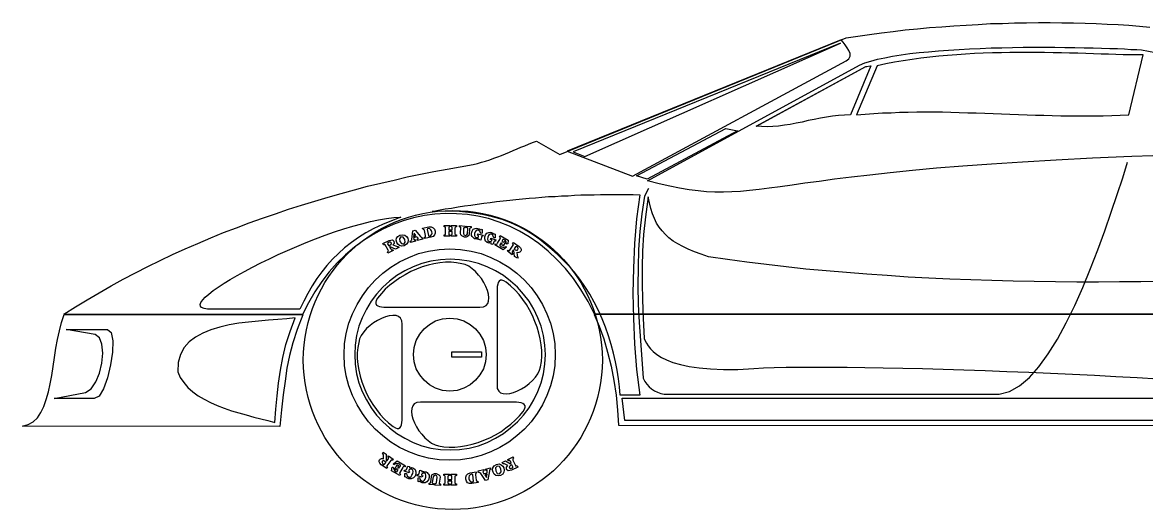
# Model space of a CAD drawing. Extents: x 2254 to 5504, y 14760 to 15634.
# Drawn here: x 2254 to 4270, y 14760 to 15634 of the extents above; entities that cross this region are included whole.
import ezdxf

# ---------------------------------------------------------------- set-up
doc = ezdxf.new("R2010")
doc.units = 0
doc.header["$LTSCALE"] = 100
doc.header["$MEASUREMENT"] = 0
doc.layers.add('LX-CAR', color=6, linetype='CONTINUOUS')

msp = doc.modelspace()

# ---------------------------------------------------------------- linework, layer by layer
at = {"layer": 'LX-CAR'}
for points in [[(2328.1305, 15110.4895), (2349.0855, 15123.904), (2370.057, 15136.477), (2391.4245, 15149.0665), (2412.8085, 15161.227), (2434.6215, 15173.3875), (2456.418, 15184.7065), (2478.6435, 15196.0255), (2500.8525, 15206.9155), (2523.078, 15217.4095), (2545.716, 15227.887), (2568.354, 15237.523), (2591.421, 15247.1755), (2614.488, 15256.8115), (2637.5385, 15265.6225), (2660.6055, 15274.417), (2684.085, 15282.8155), (2707.5645, 15290.7685), (2731.044, 15298.738), (2754.5235, 15306.295), (2777.9865, 15313.423), (2801.895, 15320.5345), (2825.3745, 15327.25), (2849.2665, 15333.5365), (2872.746, 15339.823), (2896.6545, 15345.697), (2920.5465, 15351.142), (2944.026, 15356.6035), (2967.918, 15361.636), (2991.3975, 15366.2395), (3015.306, 15370.8595), (3038.7855, 15375.0505), (3062.2485, 15379.2415), (3069.8055, 15380.9245), (3077.346, 15383.02), (3084.474, 15385.1155), (3092.031, 15387.6235), (3099.159, 15390.148), (3106.287, 15392.656), (3112.986, 15395.164), (3120.114, 15398.101), (3127.242, 15401.038), (3133.9575, 15403.975), (3141.0855, 15406.912), (3147.7845, 15409.849), (3154.9125, 15412.357), (3161.628, 15415.294), (3168.756, 15418.231), (3175.884, 15420.739), (3217.3815, 15396.847), (3730.977, 15606.067), (3751.9485, 15609.4165), (3772.9035, 15612.3535), (3794.2875, 15615.2905), (3815.6715, 15617.7985), (3837.0555, 15620.323), (3858.852, 15622.4185), (3880.665, 15624.514), (3902.4615, 15626.1805), (3924.2415, 15627.8635), (3946.0545, 15629.1175), (3967.851, 15630.3715), (3989.6475, 15631.642), (4011.4605, 15632.0545), (4032.8445, 15632.896), (4054.641, 15633.3085), (4076.025, 15633.7375), (4096.98, 15633.7375), (4117.9515, 15633.3085), (4138.9065, 15632.896), (4159.449, 15632.4835), (4179.579, 15631.642), (4199.28, 15630.8005), (4218.9975, 15629.959), (4238.286, 15628.705), (4257.1455, 15627.022), (4275.5925, 15625.3555)], [(3230.796, 15402.721), (3347.781, 15357.8575), (3730.977, 15564.982), (3736.0095, 15568.744), (3738.105, 15573.364), (3738.105, 15577.9675), (3736.0095, 15583.429), (3733.0725, 15588.445), (3729.3105, 15593.4775), (3725.532, 15598.51), (3722.1825, 15602.701), (3230.796, 15402.721)], [(3262.245, 15393.4975), (3720.9285, 15596.8435), (3241.29, 15401.467), (3262.245, 15393.4975)], [(3374.61, 15349.888), (3754.8855, 15557.425), (3764.5215, 15561.2035), (3775.428, 15564.553), (3787.1595, 15567.9025), (3800.1615, 15570.427), (3814.4175, 15573.364), (3829.515, 15575.872), (3845.025, 15577.9675), (3861.789, 15579.6505), (3878.982, 15581.3335), (3896.5875, 15583), (3914.622, 15584.254), (3933.465, 15585.5245), (3952.341, 15586.3495), (3971.6295, 15587.191), (3990.918, 15588.0325), (4010.19, 15588.445), (4029.4785, 15588.874), (4048.767, 15589.2865), (4068.0555, 15589.2865), (4086.9315, 15589.2865), (4105.3785, 15589.2865), (4123.3965, 15588.874), (4141.002, 15588.874), (4157.7825, 15588.445), (4174.134, 15588.0325), (4189.2315, 15587.62), (4203.9, 15587.191), (4217.727, 15586.7785), (4230.3165, 15586.3495), (4241.6355, 15585.5245), (4252.113, 15585.0955), (4260.924, 15584.683), (4285.6575, 15579.6505)], [(3749.853, 15468.127), (3765.363, 15469.381), (3780.873, 15470.635), (3796.383, 15471.4765), (3811.9095, 15471.889), (3826.9905, 15472.7305), (3842.5005, 15472.7305), (3858.027, 15473.1595), (3873.108, 15473.1595), (3888.2055, 15473.1595), (3903.7155, 15473.1595), (3918.813, 15472.7305), (3933.894, 15472.318), (3948.9915, 15471.889), (3964.5015, 15471.4765), (3979.599, 15471.064), (3994.68, 15470.2225), (4009.7775, 15469.7935), (4024.875, 15468.9685), (4039.9725, 15468.5395), (4055.4825, 15468.127), (4070.58, 15467.698), (4085.661, 15467.2855), (4100.7585, 15466.873), (4115.856, 15466.444), (4131.366, 15466.0315), (4146.4635, 15466.0315), (4161.5445, 15466.0315), (4177.071, 15466.0315), (4192.152, 15466.444), (4207.6785, 15466.873), (4222.7595, 15467.2855), (4238.286, 15468.127), (4263.861, 15575.4595), (4252.113, 15575.4595), (4239.9525, 15575.872), (4227.792, 15575.872), (4214.8065, 15576.301), (4201.8045, 15576.7135), (4188.39, 15577.126), (4174.5465, 15577.555), (4160.7195, 15577.9675), (4146.4635, 15578.3965), (4131.7785, 15578.809), (4117.11, 15579.2215), (4102.0125, 15579.2215), (4086.9315, 15579.6505), (4071.834, 15579.6505), (4056.324, 15579.6505), (4040.7975, 15579.6505), (4024.875, 15579.6505), (4009.365, 15579.2215), (3993.426, 15579.2215), (3977.0745, 15578.3965), (3961.152, 15577.9675), (3945.213, 15577.126), (3929.274, 15575.872), (3912.939, 15574.618), (3897.0165, 15573.364), (3881.0775, 15571.681), (3865.155, 15569.5855), (3849.216, 15567.49), (3833.277, 15564.982), (3817.767, 15562.4575), (3802.257, 15559.5205), (3786.747, 15556.171), (3749.853, 15468.127)], [(3738.9465, 15468.127), (3728.0565, 15467.698), (3717.5625, 15466.873), (3706.6725, 15465.6025), (3695.766, 15463.936), (3684.8595, 15461.8405), (3673.9695, 15459.745), (3663.063, 15457.6495), (3652.1565, 15455.125), (3641.2665, 15453.0295), (3630.7725, 15450.934), (3620.295, 15449.251), (3609.8175, 15447.997), (3599.34, 15447.1555), (3589.275, 15446.743), (3579.21, 15447.1555), (3569.574, 15447.997), (3766.2045, 15554.488), (3775.428, 15555.742), (3738.9465, 15468.127)], [(3569.9865, 15447.997), (3766.617, 15554.488), (3768.3, 15554.917), (3768.3, 15554.917)], [(3355.3215, 15358.699), (3515.058, 15443.806), (3536.0295, 15439.615), (3374.1975, 15352.825), (3355.3215, 15358.699)], [(3376.7055, 15336.061), (3369.5775, 15322.2175), (3364.545, 15290.7685), (3361.1955, 15258.907), (3358.671, 15226.633), (3357.846, 15193.93), (3357.417, 15161.227), (3358.2585, 15128.524), (3359.9415, 15095.821), (3362.4495, 15063.5305), (3367.0695, 14995.6165), (3369.99, 14989.759), (3373.356, 14984.7265), (3377.547, 14980.123), (3382.1505, 14976.3445), (3387.183, 14972.995), (3392.6445, 14970.4705), (3398.502, 14968.375), (3404.7885, 14967.121), (4005.5865, 14967.121), (4024.0335, 14971.7245), (4042.068, 14981.7895), (4059.6735, 14996.8705), (4076.8665, 15016.159), (4093.6305, 15039.6385), (4109.982, 15065.626), (4125.492, 15094.9795), (4141.002, 15125.9995), (4155.258, 15158.29), (4169.1015, 15192.247), (4182.516, 15226.204), (4194.6765, 15259.7485), (4206.408, 15293.293), (4216.902, 15325.1545), (4226.9505, 15355.3495), (4235.7615, 15383.02)], [(4318.773, 15396.0055), (4243.302, 15393.0685), (4172.88, 15390.148), (4107.8865, 15386.782), (4047.513, 15383.4325), (3991.743, 15379.654), (3940.593, 15375.892), (3893.238, 15372.1135), (3850.0575, 15367.9225), (3810.2265, 15364.144), (3773.745, 15359.953), (3740.6295, 15356.1745), (3710.4345, 15352.4125), (3682.764, 15348.634), (3657.189, 15345.2845), (3634.1385, 15341.9185), (3612.7545, 15338.998), (3593.0535, 15336.4735), (3575.019, 15333.9655), (3557.826, 15332.2825), (3541.4745, 15330.5995), (3525.9645, 15329.7745), (3510.867, 15329.3455), (3495.7695, 15329.3455), (3480.6885, 15330.187), (3465.591, 15331.441), (3449.2395, 15333.5365), (3432.459, 15336.4735), (3414.8535, 15340.252), (3395.565, 15344.443), (3374.61, 15349.888)], [(2988.8895, 15294.9595), (3000.2085, 15297.0715), (3011.94, 15299.167), (3023.259, 15300.8335), (3035.007, 15302.929), (3046.326, 15304.612), (3058.0575, 15306.295), (3069.3765, 15307.9615), (3081.1245, 15309.6445), (3092.856, 15310.8985), (3104.175, 15312.5815), (3115.923, 15313.8355), (3127.6545, 15315.0895), (3138.9735, 15316.3435), (3150.7215, 15317.185), (3162.453, 15318.439), (3174.201, 15319.2805), (3185.52, 15320.5345), (3197.2515, 15321.376), (3208.9995, 15321.805), (3220.731, 15322.6465), (3232.479, 15323.059), (3243.798, 15323.9005), (3255.5295, 15324.313), (3267.2775, 15324.742), (3279.009, 15324.742), (3290.757, 15325.1545), (3302.4885, 15325.1545), (3314.2365, 15325.1545), (3325.5555, 15325.1545), (3337.287, 15325.1545), (3349.035, 15325.1545), (3360.7665, 15324.742), (3355.3215, 15281.545), (3351.543, 15237.523), (3349.4475, 15193.0885), (3348.606, 15148.225), (3349.4475, 15102.949), (3351.543, 15057.244), (3355.3215, 15011.539), (3360.7665, 14965.438), (3325.5555, 14965.438), (3324.3015, 14980.123), (3322.6185, 14994.775), (3320.1105, 15009.8725), (3317.1735, 15024.9535), (3313.8075, 15040.48), (3309.6165, 15055.99), (3304.584, 15071.5), (3299.568, 15087.01), (3293.265, 15102.1075), (3286.9785, 15117.205), (3279.438, 15131.8735), (3271.4685, 15146.1295), (3262.6575, 15159.9565), (3253.434, 15173.3875), (3243.3855, 15186.373), (3232.479, 15198.5335), (3222.8265, 15208.186), (3213.1905, 15217.4095), (3203.1255, 15226.633), (3192.648, 15235.4275), (3181.7415, 15244.2385), (3170.01, 15252.6205), (3157.437, 15260.59), (3144.006, 15267.718), (3129.75, 15274.417), (3114.24, 15280.291), (3097.047, 15285.3235), (3078.6, 15289.102), (3058.899, 15292.4515), (3037.515, 15294.547), (3014.0355, 15295.3885), (2988.8895, 15294.9595)], [(4297.818, 15169.18), (4259.6535, 15168.355), (4221.5055, 15168.355), (4183.3575, 15167.926), (4144.7805, 15167.926), (4106.6325, 15168.355), (4068.468, 15169.18), (4030.32, 15169.609), (3992.5845, 15170.863), (3954.849, 15172.117), (3917.13, 15173.3875), (3879.411, 15175.054), (3842.088, 15177.1495), (3804.7815, 15179.674), (3767.871, 15182.182), (3731.406, 15185.119), (3694.9245, 15188.056), (3658.872, 15191.4055), (3623.232, 15195.184), (3588.021, 15199.375), (3552.7935, 15203.995), (3518.424, 15208.5985), (3484.038, 15213.631), (3471.036, 15218.2345), (3458.8755, 15222.442), (3447.9855, 15227.0455), (3437.9205, 15231.6655), (3429.1095, 15236.6815), (3420.7275, 15241.714), (3413.187, 15247.588), (3406.884, 15253.462), (3401.0265, 15259.7485), (3395.565, 15266.464), (3390.9615, 15274.0045), (3387.183, 15281.974), (3383.8335, 15290.356), (3380.8965, 15299.992), (3378.3885, 15310.057), (3376.293, 15320.9635), (3371.2605, 15285.3235), (3367.8945, 15253.462), (3365.799, 15223.696), (3364.9575, 15195.184), (3364.9575, 15166.2595), (3365.799, 15136.0645), (3367.0695, 15103.3615), (3368.736, 15066.88)], [(4646.6445, 15110.4895), (3901.2075, 15110.4895), (3279.8505, 15110.4895), (3268.119, 15133.1275), (3255.5295, 15154.5115), (3242.115, 15174.2125), (3227.859, 15192.247), (3212.349, 15208.5985), (3196.4265, 15223.696), (3180.075, 15237.1105), (3162.882, 15249.271), (3145.2765, 15259.336), (3127.242, 15268.5595), (3108.795, 15275.6875), (3089.9355, 15281.974), (3070.647, 15286.165), (3051.771, 15289.5145), (3032.4825, 15290.7685), (3013.194, 15291.1975), (2993.493, 15289.9435), (2974.6335, 15287.419), (2955.345, 15283.228), (2936.898, 15277.783), (2918.451, 15271.0675), (2900.4165, 15263.098), (2882.811, 15253.462), (2865.618, 15242.5555), (2849.2665, 15230.395), (2833.344, 15216.9805), (2818.2465, 15202.312), (2803.9905, 15186.373), (2790.576, 15169.18), (2777.9865, 15150.733), (2766.6675, 15131.032), (2756.19, 15110.077), (2328.1305, 15110.4895)], [(2751.5865, 15119.713), (2585.976, 15119.713), (2579.6895, 15120.5545), (2575.0695, 15122.2375), (2572.974, 15124.7455), (2572.5615, 15127.6825), (2573.8155, 15131.461), (2577.165, 15136.0645), (2581.785, 15141.097), (2588.0715, 15146.542), (2596.041, 15152.8285), (2604.8355, 15159.1315), (2615.313, 15165.8305), (2626.632, 15172.546), (2639.2215, 15180.0865), (2652.207, 15187.2145), (2666.463, 15194.755), (2681.148, 15202.312), (2696.658, 15209.8525), (2712.597, 15217.4095), (2728.9485, 15224.95), (2745.7125, 15232.078), (2762.4765, 15239.206), (2779.257, 15245.9215), (2796.45, 15252.208), (2813.214, 15258.0655), (2829.978, 15263.527), (2846.3295, 15268.5595), (2862.2685, 15272.7505), (2877.7785, 15276.5125), (2892.447, 15279.8785), (2906.703, 15282.3865), (2919.705, 15283.6405), (2932.278, 15284.482), (2915.514, 15278.1955), (2899.575, 15271.4965), (2884.065, 15264.3685), (2869.809, 15256.399), (2856.3945, 15248.017), (2843.8215, 15239.206), (2831.661, 15229.57), (2820.7545, 15219.505), (2809.8645, 15209.011), (2799.7995, 15197.692), (2790.576, 15186.373), (2781.765, 15174.2125), (2773.383, 15161.227), (2765.8425, 15147.8125), (2758.2855, 15133.969), (2751.5865, 15119.713)], [(2949.471, 15241.714), (2950.725, 15242.143), (2951.5665, 15242.9845), (2951.9955, 15243.8095), (2951.9955, 15244.651), (2953.662, 15260.161), (2957.853, 15261.4315), (2967.5055, 15249.6835), (2968.7595, 15248.4295), (2970.0135, 15247.588), (2970.855, 15247.588), (2971.6965, 15247.588), (2972.109, 15245.08), (2962.044, 15242.5555), (2961.6315, 15245.08), (2962.473, 15245.4925), (2963.3145, 15245.9215), (2963.727, 15246.7465), (2962.8855, 15247.588), (2961.219, 15249.271), (2954.9325, 15247.588), (2955.7575, 15245.08), (2955.7575, 15244.2385), (2956.599, 15243.8095), (2957.028, 15243.8095), (2958.282, 15244.2385), (2958.6945, 15241.714), (2949.9, 15239.206), (2949.471, 15241.714)], [(2971.6965, 15262.6855), (2971.2675, 15264.781), (2982.603, 15266.8765), (2986.794, 15266.8765), (2990.1435, 15265.1935), (2992.6515, 15262.6855), (2993.922, 15259.336), (2993.922, 15255.5575), (2992.6515, 15252.6205), (2990.1435, 15250.1125), (2986.365, 15248.4295), (2975.475, 15246.334), (2975.046, 15248.4295), (2975.8875, 15248.842), (2976.729, 15249.271), (2976.729, 15250.1125), (2976.729, 15251.779), (2974.6335, 15260.59), (2974.2045, 15261.844), (2973.3795, 15262.2565), (2972.538, 15262.6855), (2971.6965, 15262.6855)], [(2981.7615, 15251.779), (2982.603, 15250.525), (2984.2695, 15250.525), (2986.365, 15251.779), (2988.048, 15253.8745), (2988.4605, 15255.97), (2988.048, 15258.0655), (2987.2065, 15260.161), (2986.365, 15261.844), (2984.2695, 15263.527), (2981.7615, 15263.9395), (2980.0785, 15263.527), (2979.666, 15262.2565), (2981.7615, 15251.779)], [(3010.2735, 15269.3845), (3020.322, 15269.3845), (3020.322, 15266.8765), (3019.497, 15266.8765), (3019.068, 15266.8765), (3018.6555, 15266.035), (3018.2265, 15265.1935), (3018.2265, 15261.844), (3024.5295, 15261.844), (3024.5295, 15265.1935), (3024.5295, 15266.035), (3023.688, 15266.464), (3023.259, 15266.8765), (3022.434, 15266.8765), (3022.434, 15269.3845), (3032.07, 15269.3845), (3032.07, 15266.8765), (3031.2285, 15266.8765), (3030.387, 15266.464), (3029.9745, 15266.035), (3029.5455, 15264.781), (3029.5455, 15254.716), (3029.9745, 15253.462), (3030.387, 15253.033), (3031.2285, 15252.6205), (3032.07, 15252.6205), (3032.07, 15250.525), (3022.434, 15250.525), (3022.434, 15252.6205), (3022.8465, 15252.6205), (3023.688, 15253.033), (3024.1005, 15253.462), (3024.5295, 15254.3035), (3024.5295, 15258.907), (3018.2265, 15258.907), (3018.2265, 15254.716), (3018.2265, 15253.8745), (3018.6555, 15253.033), (3019.497, 15253.033), (3020.322, 15252.6205), (3020.322, 15250.525), (3010.2735, 15250.525), (3010.2735, 15252.6205), (3011.5275, 15253.033), (3012.369, 15253.462), (3012.7815, 15253.8745), (3012.7815, 15255.145), (3012.7815, 15265.1935), (3012.369, 15266.035), (3011.94, 15266.8765), (3011.0985, 15266.8765), (3010.2735, 15266.8765), (3010.2735, 15269.3845)], [(3037.944, 15269.3845), (3048.009, 15268.5595), (3048.009, 15266.035), (3047.1675, 15265.6225), (3046.326, 15265.6225), (3045.4845, 15265.1935), (3045.072, 15264.3685), (3044.643, 15255.145), (3045.4845, 15252.6205), (3048.4215, 15251.779), (3050.9295, 15252.6205), (3052.2, 15254.716), (3052.6125, 15263.9395), (3052.6125, 15264.781), (3052.2, 15265.1935), (3051.771, 15265.6225), (3050.517, 15265.6225), (3050.517, 15268.1305), (3058.4865, 15267.718), (3058.4865, 15265.1935), (3057.2325, 15265.1935), (3056.391, 15264.781), (3055.962, 15264.3685), (3055.5495, 15263.527), (3055.1205, 15254.3035), (3054.2955, 15251.3665), (3052.2, 15249.6835), (3049.6755, 15248.842), (3046.7385, 15248.842), (3044.2305, 15249.6835), (3041.706, 15250.9375), (3040.0395, 15253.033), (3039.6105, 15255.5575), (3040.0395, 15265.1935), (3040.0395, 15266.035), (3039.6105, 15266.464), (3038.7855, 15266.464), (3037.944, 15266.8765), (3037.944, 15269.3845)], [(3075.6795, 15261.844), (3076.5045, 15262.6855), (3078.1875, 15262.2565), (3078.1875, 15255.5575), (3075.6795, 15255.145), (3074.838, 15258.0655), (3073.155, 15260.161), (3071.0595, 15261.4315), (3068.5515, 15261.4315), (3067.281, 15260.59), (3065.6145, 15258.0655), (3064.773, 15255.145), (3064.773, 15251.779), (3065.6145, 15249.271), (3067.71, 15248.017), (3069.8055, 15248.017), (3071.472, 15249.271), (3071.901, 15250.1125), (3071.901, 15250.9375), (3071.472, 15251.3665), (3069.8055, 15252.208), (3070.647, 15254.716), (3079.8705, 15252.208), (3079.029, 15249.6835), (3078.1875, 15249.6835), (3077.346, 15249.6835), (3076.9335, 15249.271), (3076.9335, 15248.842), (3075.6795, 15242.9845), (3072.3135, 15244.2385), (3072.3135, 15245.9215), (3070.647, 15245.08), (3068.5515, 15245.08), (3066.456, 15245.4925), (3064.773, 15245.9215), (3062.6775, 15247.1755), (3061.4235, 15248.4295), (3060.153, 15250.1125), (3059.328, 15251.779), (3058.899, 15255.5575), (3060.153, 15259.336), (3062.2485, 15262.6855), (3065.6145, 15264.3685), (3068.1225, 15264.781), (3070.647, 15264.3685), (3073.155, 15263.527), (3075.6795, 15261.844)], [(2900.004, 15237.1105), (2911.323, 15242.5555), (2917.197, 15243.8095), (2920.1175, 15241.3015), (2920.5465, 15237.523), (2918.022, 15234.586), (2924.7375, 15232.4905), (2925.579, 15232.078), (2926.4205, 15232.078), (2927.2455, 15232.078), (2928.087, 15232.078), (2928.9285, 15229.9825), (2923.0545, 15227.0455), (2913.4185, 15231.2365), (2912.1645, 15230.395), (2914.26, 15227.458), (2915.1015, 15226.633), (2915.9265, 15226.204), (2916.768, 15226.204), (2918.022, 15226.633), (2918.8635, 15224.5375), (2909.2275, 15219.9175), (2908.386, 15222.013), (2909.2275, 15222.8545), (2909.64, 15223.267), (2910.069, 15224.1085), (2909.64, 15225.3625), (2904.195, 15234.586), (2903.766, 15235.4275), (2903.3535, 15235.4275), (2902.512, 15235.015), (2901.258, 15234.586), (2900.004, 15237.1105)], [(2910.894, 15232.9195), (2913.006, 15234.1735), (2914.6725, 15235.4275), (2915.514, 15236.6815), (2915.1015, 15238.3645), (2913.4185, 15239.6185), (2911.323, 15239.6185), (2909.2275, 15238.3645), (2908.7985, 15236.6815), (2910.894, 15232.9195)], [(2930.6115, 15252.208), (2935.215, 15253.033), (2939.406, 15252.208), (2942.343, 15250.1125), (2944.8675, 15246.7465), (2945.6925, 15242.9845), (2944.8675, 15239.206), (2942.772, 15235.8565), (2938.581, 15233.332), (2933.961, 15232.4905), (2929.77, 15233.761), (2926.833, 15236.269), (2925.15, 15239.206), (2924.325, 15242.9845), (2924.7375, 15246.7465), (2926.833, 15249.6835), (2930.6115, 15252.208)], [(2932.278, 15249.271), (2929.77, 15245.9215), (2930.6115, 15240.889), (2933.5485, 15237.1105), (2937.7395, 15236.269), (2940.2475, 15239.6185), (2939.406, 15244.651), (2936.469, 15248.4295), (2932.278, 15249.271)], [(2955.345, 15250.1125), (2959.1235, 15251.3665), (2956.1865, 15255.97), (2955.345, 15250.1125)], [(3099.984, 15253.8745), (3099.984, 15254.716), (3101.667, 15253.8745), (3101.667, 15247.588), (3099.159, 15247.588), (3098.3175, 15250.525), (3097.047, 15253.033), (3094.9515, 15254.3035), (3092.4435, 15254.3035), (3090.7605, 15253.462), (3089.5065, 15251.3665), (3088.2525, 15248.4295), (3087.8235, 15245.08), (3088.665, 15242.5555), (3090.7605, 15240.889), (3092.856, 15240.889), (3094.539, 15241.714), (3095.3805, 15242.5555), (3095.3805, 15243.397), (3094.539, 15244.2385), (3093.285, 15244.651), (3094.1265, 15246.7465), (3102.921, 15243.8095), (3102.0795, 15241.714), (3101.2545, 15241.714), (3100.413, 15241.714), (3099.984, 15241.714), (3099.5715, 15241.3015), (3097.476, 15235.4275), (3094.539, 15236.269), (3094.539, 15238.3645), (3090.7605, 15237.952), (3086.9985, 15239.206), (3084.0615, 15241.714), (3082.8075, 15245.4925), (3082.8075, 15249.271), (3084.0615, 15253.033), (3086.5695, 15255.5575), (3090.348, 15257.2405), (3092.4435, 15257.653), (3094.9515, 15257.2405), (3097.476, 15255.97), (3099.984, 15253.8745)], [(3110.478, 15251.3665), (3125.1465, 15242.9845), (3124.305, 15236.6815), (3122.2095, 15236.269), (3121.368, 15240.0475), (3119.2725, 15242.9845), (3116.7645, 15244.651), (3115.5105, 15244.2385), (3113.3985, 15240.889), (3114.669, 15240.0475), (3115.923, 15239.6185), (3117.177, 15240.0475), (3118.0185, 15241.714), (3120.114, 15240.46), (3115.923, 15233.332), (3113.8275, 15234.586), (3114.24, 15236.269), (3113.8275, 15237.1105), (3112.986, 15237.952), (3112.1445, 15238.3645), (3110.049, 15235.015), (3110.049, 15233.761), (3110.478, 15232.9195), (3111.732, 15231.6655), (3112.986, 15231.2365), (3115.0815, 15230.824), (3117.177, 15230.824), (3119.2725, 15231.2365), (3120.9555, 15232.078), (3121.797, 15230.395), (3115.923, 15226.204), (3101.2545, 15235.015), (3102.5085, 15236.6815), (3103.35, 15236.269), (3104.175, 15236.269), (3105.0165, 15236.6815), (3105.858, 15237.952), (3110.478, 15245.9215), (3110.8905, 15247.1755), (3110.478, 15248.017), (3110.049, 15248.4295), (3109.2075, 15249.271), (3110.478, 15251.3665)], [(3020.322, 15227.458), (3039.6105, 15226.633), (3058.4865, 15223.696), (3076.5045, 15219.076), (3093.6975, 15212.377), (3110.049, 15204.4075), (3125.988, 15194.755), (3140.244, 15183.865), (3154.071, 15171.7045), (3166.2315, 15158.29), (3177.138, 15143.605), (3186.3615, 15128.095), (3194.331, 15111.331), (3201.03, 15094.138), (3205.65, 15076.1035), (3208.587, 15057.244), (3209.412, 15037.9555), (3208.587, 15018.667), (3205.65, 14999.8075), (3201.03, 14981.7895), (3194.331, 14964.5965), (3186.3615, 14947.8325), (3177.138, 14932.3225), (3166.2315, 14917.6375), (3154.071, 14904.223), (3140.244, 14892.0625), (3125.988, 14881.1725), (3110.049, 14871.52), (3093.6975, 14863.567), (3076.5045, 14856.8515), (3058.4865, 14852.248), (3039.6105, 14849.311), (3020.322, 14848.4695), (3001.05, 14849.311), (2982.174, 14852.248), (2964.156, 14856.8515), (2946.963, 14863.567), (2930.1825, 14871.52), (2914.6725, 14881.1725), (2900.004, 14892.0625), (2886.5895, 14904.223), (2874.429, 14917.6375), (2863.5225, 14932.3225), (2853.8865, 14947.8325), (2845.917, 14964.5965), (2839.2015, 14981.7895), (2834.598, 14999.8075), (2831.661, 15018.667), (2830.8195, 15037.9555), (2831.661, 15057.244), (2834.598, 15076.1035), (2839.2015, 15094.138), (2845.917, 15111.331), (2853.8865, 15128.095), (2863.5225, 15143.605), (2874.429, 15158.29), (2886.5895, 15171.7045), (2900.004, 15183.865), (2914.6725, 15194.755), (2930.1825, 15204.4075), (2946.963, 15212.377), (2964.156, 15219.076), (2982.174, 15223.696), (3001.05, 15226.633), (3020.322, 15227.458)], [(3134.37, 15239.206), (3144.435, 15232.078), (3146.943, 15229.57), (3148.2135, 15227.0455), (3148.2135, 15224.95), (3147.372, 15223.267), (3146.1015, 15222.013), (3144.006, 15221.1715), (3141.9105, 15220.759), (3140.244, 15221.6005), (3141.0855, 15215.7265), (3141.0855, 15214.885), (3141.9105, 15214.0435), (3142.3395, 15213.2185), (3142.752, 15212.7895), (3141.498, 15210.694), (3136.053, 15214.0435), (3135.2115, 15224.5375), (3133.9575, 15225.3625), (3132.2745, 15222.442), (3131.862, 15221.6005), (3131.862, 15220.759), (3132.2745, 15219.9175), (3133.116, 15219.076), (3131.862, 15216.9805), (3123.4635, 15223.267), (3124.734, 15225.3625), (3125.559, 15224.95), (3126.4005, 15224.5375), (3127.242, 15224.5375), (3128.0835, 15225.3625), (3133.9575, 15234.1735), (3134.37, 15234.586), (3133.9575, 15235.4275), (3133.5285, 15235.8565), (3132.687, 15236.6815), (3134.37, 15239.206)], [(3135.624, 15227.458), (3137.7195, 15226.204), (3139.815, 15225.3625), (3141.0855, 15225.3625), (3142.3395, 15226.204), (3142.752, 15228.2995), (3141.498, 15230.395), (3139.4025, 15231.6655), (3138.1485, 15231.2365), (3135.624, 15227.458)], [(3020.751, 15209.011), (3003.558, 15208.186), (2986.365, 15205.6615), (2970.0135, 15201.4705), (2954.5035, 15195.5965), (2939.406, 15188.056), (2925.15, 15179.674), (2912.1645, 15169.609), (2900.004, 15158.7025), (2889.0975, 15146.542), (2879.0325, 15133.5565), (2870.6505, 15119.3005), (2863.11, 15104.203), (2857.236, 15088.693), (2853.045, 15072.3415), (2850.5205, 15055.1485), (2849.6955, 15037.9555), (2850.5205, 15020.7625), (2853.045, 15003.586), (2857.236, 14987.251), (2863.11, 14971.7245), (2870.6505, 14956.6435), (2879.0325, 14942.3875), (2889.0975, 14929.3855), (2900.004, 14917.225), (2912.1645, 14906.3185), (2925.15, 14896.27), (2939.406, 14887.8715), (2954.5035, 14880.331), (2970.0135, 14874.457), (2986.365, 14870.266), (3003.558, 14867.758), (3020.751, 14866.9165), (3037.944, 14867.758), (3055.1205, 14870.266), (3071.472, 14874.457), (3086.9985, 14880.331), (3102.0795, 14887.8715), (3116.3355, 14896.27), (3129.3375, 14906.3185), (3141.498, 14917.225), (3152.4045, 14929.3855), (3162.453, 14942.3875), (3170.8515, 14956.6435), (3178.392, 14971.7245), (3184.266, 14987.251), (3188.457, 15003.586), (3190.965, 15020.7625), (3191.8065, 15037.9555), (3190.965, 15055.1485), (3188.457, 15072.3415), (3184.266, 15088.693), (3178.392, 15104.203), (3170.8515, 15119.3005), (3162.453, 15133.5565), (3152.4045, 15146.542), (3141.498, 15158.7025), (3129.3375, 15169.609), (3116.3355, 15179.674), (3102.0795, 15188.056), (3086.9985, 15195.5965), (3071.472, 15201.4705), (3055.1205, 15205.6615), (3037.944, 15208.186), (3020.751, 15209.011)], [(2902.0995, 15123.0625), (3074.409, 15123.0625), (3080.712, 15123.4915), (3085.3155, 15125.9995), (3088.2525, 15129.3655), (3089.9355, 15133.969), (3090.348, 15139.843), (3089.5065, 15146.1295), (3087.8235, 15152.8285), (3084.903, 15159.9565), (3081.1245, 15167.0845), (3076.9335, 15174.2125), (3071.901, 15180.5155), (3066.456, 15186.802), (3060.582, 15191.8345), (3054.2955, 15196.438), (3048.009, 15199.375), (3041.706, 15201.058), (3032.4825, 15202.7245), (3022.8465, 15203.566), (3012.7815, 15203.566), (3002.304, 15202.312), (2991.8265, 15200.629), (2981.3325, 15198.121), (2970.855, 15195.184), (2960.3775, 15190.993), (2950.3125, 15186.802), (2940.2475, 15181.3405), (2930.6115, 15175.8955), (2921.388, 15169.18), (2912.577, 15162.481), (2904.6075, 15155.353), (2897.4795, 15147.3835), (2890.7805, 15139.414), (2888.256, 15135.223), (2887.4145, 15131.8735), (2887.4145, 15129.3655), (2889.0975, 15126.841), (2891.193, 15125.158), (2894.13, 15124.333), (2897.9085, 15123.4915), (2902.0995, 15123.0625)], [(3105.0165, 15155.7655), (3105.0165, 14983.4725), (3105.4455, 14977.186), (3107.9535, 14972.566), (3111.303, 14969.629), (3115.923, 14967.9625), (3121.797, 14967.5335), (3128.0835, 14968.375), (3134.7825, 14970.058), (3141.9105, 14972.995), (3149.0385, 14976.757), (3156.1665, 14980.948), (3162.453, 14985.9805), (3168.756, 14991.442), (3173.7885, 14997.283), (3178.392, 15003.586), (3181.329, 15009.8725), (3183.012, 15016.159), (3184.6785, 15025.3825), (3185.52, 15035.0185), (3185.52, 15045.0835), (3184.266, 15055.561), (3182.583, 15066.055), (3180.075, 15076.5325), (3177.138, 15087.01), (3172.947, 15097.4875), (3168.756, 15107.9815), (3163.2945, 15118.03), (3157.8495, 15127.6825), (3151.134, 15136.906), (3144.435, 15145.717), (3137.307, 15153.67), (3129.3375, 15161.227), (3121.368, 15167.926), (3117.177, 15170.4505), (3113.8275, 15171.292), (3111.303, 15171.292), (3108.795, 15169.609), (3107.112, 15167.0845), (3106.287, 15164.164), (3105.4455, 15159.9565), (3105.0165, 15155.7655)], [(2756.619, 15109.2355), (2746.554, 15083.2315), (2738.997, 15059.3395), (2732.7105, 15036.289), (2728.107, 15013.6345), (2724.741, 14990.6005), (2721.3915, 14965.867), (2718.4545, 14938.609), (2715.5175, 14908.843), (2253.9135, 14909.6845), (2264.391, 14912.6215), (2273.202, 14917.6375), (2280.7425, 14924.7655), (2287.029, 14933.989), (2292.4905, 14944.8955), (2296.6815, 14957.4685), (2300.4435, 14970.8995), (2303.3805, 14985.568), (2306.3175, 15000.649), (2308.842, 15016.5715), (2311.35, 15032.923), (2313.8745, 15049.2745), (2316.795, 15065.2135), (2320.161, 15080.7235), (2323.923, 15095.821), (2328.543, 15110.077), (2756.619, 15109.2355)], [(2706.723, 14916.3835), (2708.3895, 14940.292), (2710.485, 14963.7715), (2713.0095, 14986.822), (2716.359, 15009.8725), (2720.55, 15032.923), (2726.424, 15055.99), (2733.9645, 15079.4695), (2743.188, 15103.7905), (2728.107, 15102.1075), (2711.7555, 15100.8535), (2694.975, 15099.583), (2677.3695, 15097.9165), (2659.335, 15096.2335), (2641.7295, 15094.138), (2624.5365, 15091.201), (2607.7725, 15087.439), (2591.8335, 15082.4065), (2577.165, 15076.5325), (2564.163, 15069.4045), (2552.844, 15060.5935), (2543.6205, 15050.5285), (2537.334, 15037.9555), (2533.143, 15023.6995), (2532.3015, 15007.348), (2536.9215, 14996.8705), (2543.208, 14987.6635), (2550.336, 14978.8525), (2559.1305, 14971.312), (2568.783, 14964.184), (2579.6895, 14957.8975), (2591.0085, 14952.0235), (2603.169, 14946.5785), (2615.742, 14941.9585), (2628.744, 14937.355), (2641.7295, 14933.5765), (2655.144, 14929.798), (2668.5585, 14926.036), (2681.5605, 14922.67), (2694.1335, 14919.7495), (2706.723, 14916.3835)], [(2934.8025, 14920.162), (2934.8025, 15092.455), (2934.3735, 15098.758), (2931.8655, 15103.3615), (2928.516, 15106.2985), (2923.896, 15107.9815), (2918.022, 15108.394), (2911.7355, 15107.5525), (2905.0365, 15105.886), (2897.9085, 15102.949), (2890.7805, 15099.1705), (2883.6525, 15094.9795), (2877.366, 15089.947), (2871.0795, 15084.502), (2866.047, 15078.628), (2861.427, 15072.3415), (2858.49, 15066.055), (2856.8235, 15059.752), (2855.1405, 15050.5285), (2854.299, 15040.8925), (2854.299, 15030.8275), (2855.553, 15020.35), (2857.236, 15009.8725), (2859.744, 14999.3785), (2862.681, 14988.9175), (2866.872, 14978.44), (2871.0795, 14968.375), (2876.5245, 14958.31), (2881.9695, 14948.674), (2888.685, 14939.4505), (2895.384, 14930.6395), (2902.512, 14922.67), (2910.4815, 14915.542), (2918.451, 14908.843), (2922.642, 14906.3185), (2925.9915, 14905.4935), (2928.516, 14905.4935), (2931.024, 14907.16), (2932.707, 14909.2555), (2933.5485, 14912.1925), (2934.3735, 14915.971), (2934.8025, 14920.162)], [(3020.322, 15103.3615), (3033.324, 15102.1075), (3045.4845, 15098.329), (3056.8035, 15092.0425), (3066.456, 15084.073), (3074.409, 15074.437), (3080.712, 15063.5305), (3084.474, 15050.9575), (3085.728, 15037.9555), (3084.474, 15024.9535), (3080.712, 15012.3805), (3074.409, 15001.474), (3066.456, 14991.8545), (3056.8035, 14983.885), (3045.4845, 14977.5985), (3033.324, 14973.82), (3020.322, 14972.566), (3007.3365, 14973.82), (2994.747, 14977.5985), (2983.857, 14983.885), (2974.2045, 14991.8545), (2966.2515, 15001.474), (2959.9485, 15012.3805), (2956.1865, 15024.9535), (2954.9325, 15037.9555), (2956.1865, 15050.9575), (2959.9485, 15063.5305), (2966.2515, 15074.437), (2974.2045, 15084.073), (2983.857, 15092.0425), (2994.747, 15098.329), (3007.3365, 15102.1075), (3020.322, 15103.3615)], [(3322.6185, 14911.351), (4605.1305, 14910.526), (4608.4965, 14936.101), (4611.417, 14961.676), (4614.354, 14986.4095), (4617.72, 15011.1265), (4621.911, 15035.86), (4627.7685, 15060.5935), (4635.738, 15085.327), (4645.803, 15110.077), (3279.438, 15110.077), (3288.2325, 15089.1055), (3296.631, 15066.4675), (3303.33, 15042.5755), (3309.6165, 15017.413), (3314.649, 14991.442), (3318.4275, 14965.0255), (3320.9355, 14938.1965), (3322.6185, 14911.351)], [(3290.3445, 15110.4895), (3349.4475, 15110.4895)], [(3294.1065, 15110.4895), (4622.736, 15110.4895)], [(2332.3215, 15083.2315), (2406.1095, 15083.2315), (2412.8085, 15077.374), (2415.7455, 15062.689), (2415.333, 15042.5755), (2411.9835, 15019.5085), (2406.522, 14996.458), (2399.394, 14976.757), (2391.4245, 14963.3425), (2382.63, 14959.1515), (2310.5085, 14959.1515), (2366.691, 14970.058), (2377.185, 14976.3445), (2385.567, 14988.9175), (2392.266, 15004.84), (2396.457, 15022.858), (2397.7275, 15040.48), (2396.457, 15056.4025), (2391.8535, 15068.1505), (2384.2965, 15074.008), (2332.3215, 15083.2315)], [(3368.736, 15066.88), (3370.419, 15062.689), (3372.927, 15058.498), (3375.864, 15053.4655), (3380.055, 15048.433), (3385.0875, 15043.4005), (3391.803, 15037.9555), (3399.7725, 15032.923), (3408.996, 15028.3195), (3420.315, 15023.6995), (3433.7295, 15019.9375), (3449.2395, 15016.5715), (3467.274, 15014.0635), (3487.8165, 15012.3805), (3510.867, 15011.539), (3536.871, 15011.539), (3565.7955, 15013.222), (3582.5595, 15014.0635), (3601.848, 15014.905), (3623.6445, 15015.3175), (3647.9655, 15015.73), (3674.382, 15015.73), (3702.4815, 15015.73), (3732.66, 15015.3175), (3764.5215, 15014.905), (3797.6535, 15014.476), (3832.452, 15013.6345), (3868.0755, 15012.8095), (3904.986, 15011.968), (3942.276, 15010.6975), (3980.424, 15009.4435), (4019.4135, 15007.777), (4058.4195, 15006.5065), (4097.8215, 15004.84), (4136.811, 15003.157), (4176.2295, 15001.0615), (4214.8065, 14998.966), (4252.9545, 14996.8705), (4290.69, 14994.775)], [(3023.688, 15042.988), (3076.9335, 15042.988), (3076.9335, 15033.352), (3023.688, 15033.352), (3023.688, 15042.988)], [(3329.334, 14959.564), (4594.2405, 14959.564), (4589.208, 14919.7495), (3333.9375, 14919.7495), (3329.334, 14959.564)], [(3139.815, 14952.4525), (2967.5055, 14952.4525), (2961.219, 14952.0235), (2956.599, 14949.5155), (2953.662, 14946.1495), (2951.9955, 14941.546), (2951.5665, 14935.672), (2952.408, 14929.3855), (2954.091, 14922.67), (2957.028, 14915.542), (2960.79, 14908.414), (2964.981, 14901.286), (2970.0135, 14894.9995), (2975.475, 14888.713), (2981.3325, 14883.6805), (2987.619, 14879.077), (2993.922, 14876.14), (3000.2085, 14874.457), (3009.432, 14872.7905), (3019.068, 14871.949), (3029.133, 14871.949), (3039.6105, 14873.203), (3050.1045, 14874.886), (3060.582, 14877.394), (3071.0595, 14880.331), (3081.537, 14884.522), (3092.031, 14888.713), (3102.0795, 14894.1745), (3111.732, 14899.6195), (3120.9555, 14906.3185), (3129.75, 14913.034), (3137.7195, 14920.162), (3145.2765, 14928.1315), (3151.9755, 14936.101), (3154.5, 14940.292), (3155.325, 14943.6415), (3155.325, 14946.1495), (3153.6585, 14948.674), (3151.134, 14950.3405), (3148.2135, 14951.182), (3144.006, 14952.0235), (3139.815, 14952.4525)], [(2907.132, 14833.372), (2897.067, 14840.5), (2894.5425, 14843.008), (2893.2885, 14845.5325), (2893.2885, 14847.628), (2894.13, 14849.311), (2895.384, 14850.565), (2897.4795, 14851.4065), (2899.575, 14851.819), (2901.258, 14850.9775), (2901.258, 14857.693), (2901.258, 14858.5345), (2900.4165, 14859.3595), (2900.004, 14860.201), (2899.575, 14860.63), (2900.8455, 14862.7255), (2906.2905, 14859.3595), (2906.2905, 14848.0405), (2907.5445, 14847.2155), (2910.069, 14850.9775), (2910.4815, 14851.819), (2910.4815, 14852.6605), (2910.069, 14853.502), (2909.2275, 14854.3435), (2910.4815, 14856.439), (2918.8635, 14850.136), (2917.6095, 14848.0405), (2916.768, 14848.4695), (2915.9265, 14848.882), (2915.1015, 14848.882), (2914.26, 14848.0405), (2907.5445, 14838.4045), (2907.132, 14837.992), (2907.5445, 14837.1505), (2907.9735, 14836.7215), (2908.7985, 14835.8965), (2907.132, 14833.372)], [(2905.878, 14845.12), (2903.766, 14846.374), (2901.6705, 14847.2155), (2900.4165, 14847.2155), (2899.1625, 14846.374), (2898.75, 14844.2785), (2900.004, 14842.183), (2902.0995, 14840.9125), (2903.3535, 14841.3415), (2905.878, 14845.12)], [(2930.6115, 14821.2115), (2915.9265, 14829.5935), (2916.768, 14835.8965), (2918.8635, 14836.309), (2919.705, 14832.5305), (2921.8005, 14829.5935), (2924.325, 14827.927), (2925.579, 14828.3395), (2927.6745, 14831.689), (2926.4205, 14832.5305), (2925.15, 14832.9595), (2923.896, 14832.5305), (2923.0545, 14830.864), (2920.959, 14832.118), (2925.9915, 14840.0875), (2928.087, 14838.817), (2927.2455, 14836.7215), (2927.2455, 14835.4675), (2928.087, 14834.626), (2928.9285, 14834.2135), (2931.8655, 14838.4045), (2931.8655, 14839.6585), (2931.453, 14840.5), (2930.1825, 14841.3415), (2928.516, 14842.183), (2926.833, 14842.183), (2924.325, 14842.183), (2922.2295, 14841.754), (2920.1175, 14840.5), (2919.2925, 14842.183), (2925.9915, 14847.2155), (2940.6765, 14838.4045), (2939.406, 14836.7215), (2938.581, 14837.1505), (2937.7395, 14837.1505), (2936.898, 14836.7215), (2936.0565, 14835.4675), (2930.6115, 14826.673), (2930.1825, 14825.4025), (2930.6115, 14824.561), (2931.024, 14824.1485), (2931.8655, 14823.307), (2930.6115, 14821.2115)], [(2941.5015, 14818.7035), (2941.5015, 14817.862), (2939.835, 14818.7035), (2939.835, 14824.99), (2942.343, 14824.99), (2943.1845, 14822.053), (2944.4385, 14819.9575), (2946.534, 14818.2745), (2949.0585, 14818.2745), (2950.725, 14819.116), (2952.408, 14821.6405), (2953.662, 14824.561), (2954.5035, 14828.3395), (2953.662, 14830.864), (2951.9955, 14832.5305), (2949.471, 14832.5305), (2947.8045, 14831.689), (2946.534, 14830.435), (2946.534, 14829.181), (2946.963, 14828.3395), (2948.217, 14827.927), (2947.3755, 14825.8315), (2938.581, 14828.7685), (2939.406, 14830.864), (2940.2475, 14830.864), (2941.089, 14830.864), (2941.9305, 14831.2765), (2942.772, 14832.118), (2944.8675, 14837.992), (2947.8045, 14837.1505), (2947.8045, 14835.055), (2951.5665, 14835.4675), (2955.345, 14834.2135), (2958.282, 14831.689), (2959.536, 14827.927), (2959.1235, 14823.736), (2957.853, 14819.9575), (2954.9325, 14817.0205), (2951.154, 14815.3375), (2949.0585, 14814.925), (2946.534, 14815.3375), (2944.026, 14816.608), (2941.5015, 14818.7035)], [(3111.303, 14821.2115), (3106.6995, 14820.37), (3102.921, 14821.2115), (3099.5715, 14823.736), (3097.8885, 14827.0855), (3097.047, 14830.864), (3097.476, 14834.626), (3099.984, 14838.4045), (3104.175, 14840.9125), (3108.795, 14841.754), (3112.5735, 14840.5), (3115.5105, 14837.992), (3117.177, 14834.626), (3118.0185, 14830.864), (3117.177, 14827.0855), (3115.0815, 14823.736), (3111.303, 14821.2115)], [(3109.6365, 14824.1485), (3112.5735, 14827.498), (3111.732, 14832.9595), (3109.2075, 14837.1505), (3105.0165, 14837.992), (3102.5085, 14834.626), (3102.921, 14829.181), (3105.4455, 14824.99), (3109.6365, 14824.1485)], [(3142.3395, 14836.309), (3131.0205, 14830.864), (3125.1465, 14829.5935), (3122.2095, 14832.118), (3121.797, 14835.8965), (3124.305, 14838.817), (3118.431, 14841.754), (3117.606, 14842.183), (3116.7645, 14842.183), (3115.923, 14842.183), (3115.0815, 14842.183), (3114.24, 14844.2785), (3120.114, 14847.2155), (3128.925, 14842.183), (3130.179, 14843.008), (3128.925, 14846.7865), (3128.0835, 14847.628), (3127.242, 14848.0405), (3126.4005, 14848.0405), (3125.1465, 14847.628), (3124.305, 14849.7235), (3133.9575, 14854.3435), (3134.7825, 14852.248), (3133.9575, 14851.4065), (3133.5285, 14850.9775), (3133.116, 14850.136), (3133.5285, 14848.882), (3138.1485, 14838.817), (3138.561, 14837.992), (3138.9735, 14837.992), (3139.815, 14838.4045), (3141.0855, 14838.817), (3142.3395, 14836.309)], [(3131.433, 14840.5), (3129.3375, 14839.246), (3127.6545, 14837.992), (3126.8295, 14836.7215), (3127.242, 14835.055), (3128.925, 14833.7845), (3131.0205, 14834.2135), (3133.116, 14835.055), (3133.5285, 14836.7215), (3131.433, 14840.5)], [(2965.8225, 14810.734), (2964.981, 14809.8925), (2963.3145, 14810.3215), (2963.3145, 14817.0205), (2965.8225, 14817.433), (2966.664, 14814.5125), (2968.347, 14812.417), (2970.4425, 14811.1465), (2972.9505, 14811.1465), (2974.2045, 14812.417), (2975.8875, 14814.5125), (2977.1415, 14817.862), (2977.5705, 14821.6405), (2976.729, 14824.1485), (2974.6335, 14825.4025), (2972.538, 14825.4025), (2970.855, 14824.1485), (2969.601, 14822.8945), (2969.601, 14822.053), (2970.0135, 14821.2115), (2971.6965, 14820.37), (2970.855, 14817.862), (2961.6315, 14820.37), (2962.473, 14822.8945), (2963.727, 14822.8945), (2964.156, 14823.307), (2964.981, 14823.736), (2965.41, 14824.561), (2966.664, 14830.435), (2970.0135, 14829.181), (2970.0135, 14827.498), (2971.6965, 14828.3395), (2973.792, 14828.3395), (2975.8875, 14827.927), (2977.983, 14827.498), (2979.666, 14826.244), (2980.92, 14824.99), (2982.174, 14823.307), (2983.0155, 14821.6405), (2983.0155, 14817.433), (2981.7615, 14813.242), (2979.237, 14809.8925), (2975.8875, 14808.2095), (2973.3795, 14807.797), (2970.855, 14808.2095), (2968.347, 14809.051), (2965.8225, 14810.734)], [(3003.558, 14803.1935), (2993.493, 14804.0185), (2993.493, 14806.543), (2994.3345, 14806.9555), (2995.176, 14806.9555), (2996.0175, 14807.3845), (2996.43, 14808.2095), (2997.684, 14818.2745), (2996.859, 14820.799), (2993.922, 14821.6405), (2991.3975, 14820.799), (2990.1435, 14818.7035), (2988.8895, 14808.6385), (2988.8895, 14807.797), (2989.302, 14807.3845), (2989.731, 14806.9555), (2990.985, 14806.9555), (2990.985, 14804.4475), (2983.0155, 14804.86), (2983.0155, 14807.3845), (2984.2695, 14807.3845), (2985.111, 14807.797), (2985.5235, 14808.2095), (2985.9525, 14809.051), (2987.2065, 14819.116), (2988.048, 14822.053), (2990.1435, 14823.736), (2992.6515, 14824.561), (2995.5885, 14824.561), (2998.113, 14823.736), (3000.621, 14822.4655), (3002.304, 14820.37), (3002.7165, 14817.862), (3001.4625, 14807.3845), (3001.4625, 14806.543), (3001.875, 14806.114), (3002.7165, 14806.114), (3003.558, 14805.7015), (3003.558, 14803.1935)], [(3032.07, 14803.606), (3022.005, 14803.606), (3022.005, 14806.114), (3022.8465, 14806.114), (3023.259, 14806.543), (3024.1005, 14806.9555), (3024.1005, 14807.797), (3024.1005, 14811.1465), (3016.9725, 14811.1465), (3016.9725, 14807.797), (3017.4015, 14806.9555), (3017.814, 14806.543), (3018.6555, 14806.114), (3019.9095, 14806.114), (3019.9095, 14803.606), (3009.432, 14803.606), (3009.432, 14806.114), (3010.2735, 14806.114), (3011.0985, 14806.543), (3011.5275, 14806.9555), (3011.94, 14808.2095), (3011.94, 14819.116), (3011.5275, 14820.37), (3011.0985, 14820.799), (3010.2735, 14821.2115), (3009.432, 14821.2115), (3009.432, 14823.307), (3019.9095, 14823.307), (3019.9095, 14821.2115), (3019.068, 14821.2115), (3017.814, 14820.799), (3017.4015, 14820.37), (3016.9725, 14819.545), (3016.9725, 14814.0835), (3024.1005, 14814.0835), (3024.1005, 14819.116), (3024.1005, 14819.9575), (3023.688, 14820.799), (3022.8465, 14820.799), (3022.005, 14821.2115), (3022.005, 14823.307), (3032.07, 14823.307), (3032.07, 14821.2115), (3030.816, 14820.799), (3030.387, 14820.799), (3029.5455, 14819.9575), (3029.5455, 14818.7035), (3029.5455, 14807.797), (3029.9745, 14806.9555), (3030.387, 14806.543), (3031.2285, 14806.114), (3032.07, 14806.114), (3032.07, 14803.606)], [(3070.647, 14810.734), (3071.0595, 14808.6385), (3059.7405, 14806.543), (3055.5495, 14806.543), (3052.2, 14808.2095), (3050.1045, 14811.1465), (3048.834, 14814.5125), (3048.834, 14818.2745), (3050.1045, 14821.6405), (3052.6125, 14824.1485), (3056.8035, 14825.8315), (3067.71, 14827.927), (3068.1225, 14825.8315), (3067.281, 14825.4025), (3066.8685, 14824.99), (3066.456, 14824.1485), (3066.456, 14822.4655), (3067.71, 14812.8295), (3068.1225, 14811.5755), (3068.964, 14811.1465), (3069.8055, 14811.1465), (3070.647, 14810.734)], [(3061.4235, 14822.4655), (3060.582, 14823.736), (3058.899, 14823.736), (3056.8035, 14822.4655), (3055.1205, 14820.37), (3054.2955, 14817.862), (3054.2955, 14815.3375), (3055.1205, 14813.242), (3055.962, 14811.5755), (3058.0575, 14809.8925), (3060.582, 14809.48), (3062.2485, 14809.8925), (3062.6775, 14811.1465), (3061.4235, 14822.4655)], [(3093.6975, 14832.5305), (3092.4435, 14832.118), (3092.031, 14831.2765), (3091.1895, 14830.864), (3091.1895, 14829.5935), (3088.665, 14813.242), (3084.474, 14811.988), (3075.6795, 14824.561), (3074.409, 14825.8315), (3073.155, 14826.673), (3072.3135, 14826.673), (3071.472, 14826.673), (3071.0595, 14829.181), (3081.1245, 14831.689), (3081.537, 14829.181), (3080.712, 14828.7685), (3079.8705, 14828.3395), (3079.4415, 14827.498), (3080.283, 14826.673), (3081.1245, 14824.1485), (3087.411, 14825.8315), (3087.411, 14829.181), (3087.411, 14830.0225), (3086.9985, 14830.435), (3086.157, 14830.435), (3084.903, 14830.0225), (3084.474, 14832.5305), (3093.285, 14835.055), (3093.6975, 14832.5305)], [(3086.9985, 14823.307), (3083.22, 14822.053), (3086.157, 14817.433), (3086.9985, 14823.307)]]:
    msp.add_lwpolyline(points, dxfattribs=at)
msp.add_circle((3025.6906, 15028.2493), 268.1736, dxfattribs=at)

doc.saveas('drawing.dxf')
